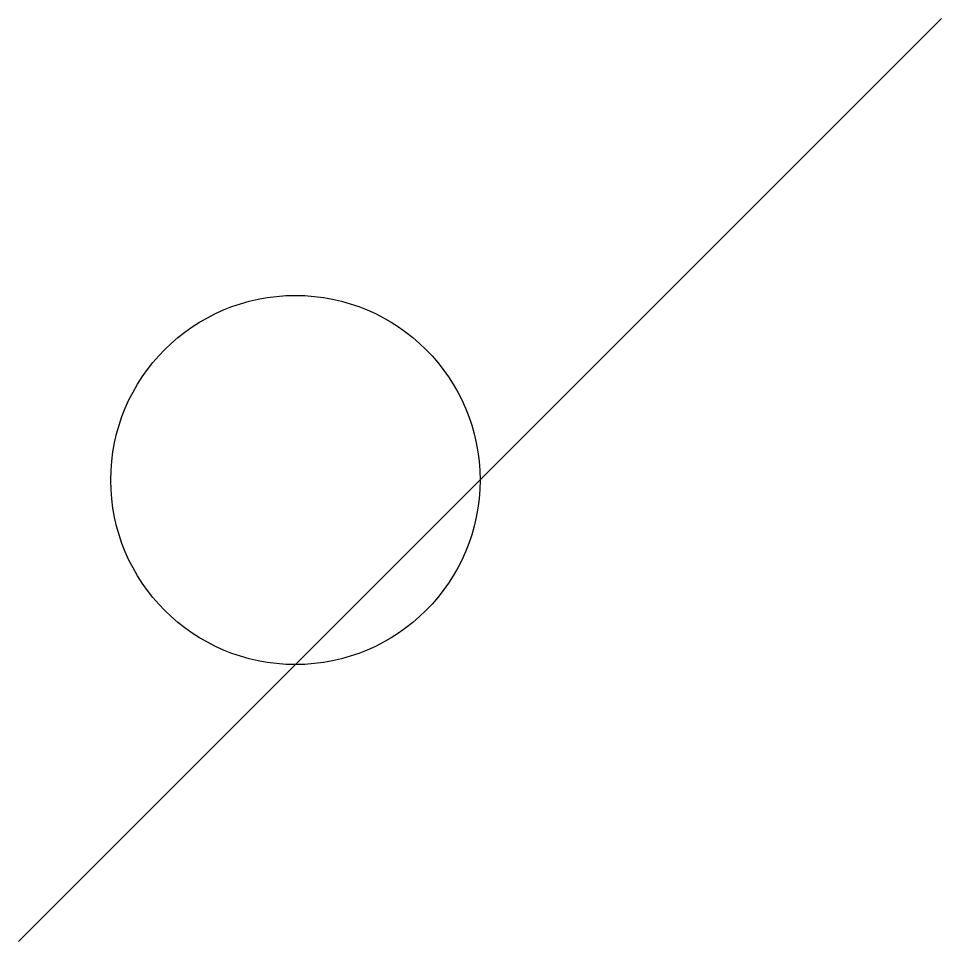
# Model space of a CAD drawing. Header units: metres. Extents: x 110 to 160, y 100 to 150.
import ezdxf

# ---------------------------------------------------------------- set-up
doc = ezdxf.new("R2010")
doc.units = ezdxf.units.M

# ---------------------------------------------------------------- blocks, each defined once
blk = doc.blocks.new('InnerBlock')
blk.add_line((0, 0), (50, 50))
blk = doc.blocks.new('OuterBlock')
blk.add_circle((25, 25), 10)
blk.add_blockref('InnerBlock', (10, 0))

msp = doc.modelspace()

# ---------------------------------------------------------------- block references
msp.add_blockref('OuterBlock', (100, 100))

doc.saveas('drawing.dxf')
